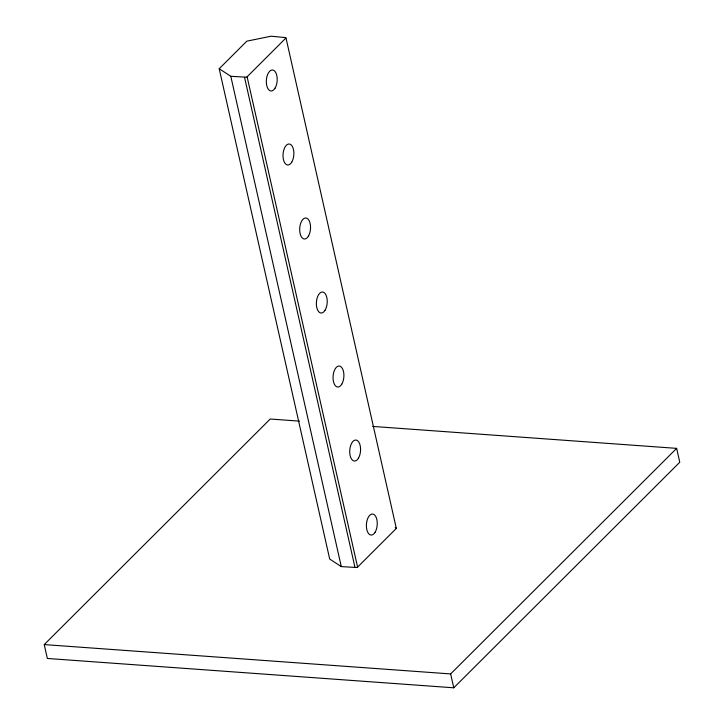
<?xml version="1.0" encoding="UTF-8"?>
<svg xmlns="http://www.w3.org/2000/svg" width="724" height="724" viewBox="0 0 724 724"><rect width="100%" height="100%" fill="white"/><g stroke="black" fill="none" stroke-linecap="round" stroke-linejoin="round"><path stroke-width="1.09" d="M396.318 528.429L285.935 37.657L271.156 36.2L246.821 41.159L219.2 68.735L329.692 559.037L341.294 566.593L356.317 567.498A2.634 1.149 -12.7 0 0 357.611 567.1L396.318 528.429L395.204 527.488M219.2 68.735L230.802 76.291L245.825 77.187A2.634 1.149 -12.7 0 0 247.11 76.789L285.817 38.128M372.679 426.418L676.641 448.364L679.764 462.238L453.767 687.8L47.359 658.469L44.236 644.586L270.233 419.024L299.501 421.142M44.236 644.586L450.636 673.926L676.641 448.364M450.636 673.926L453.767 687.8M247.11 76.789L357.611 567.1M244.531 77.278L355.022 567.589M230.802 76.291L341.294 566.593M308.424 236.151A10.543 5.403 -85.9 0 0 307.193 218.422A10.543 5.403 -85.9 0 0 299.718 230.956A10.543 5.403 -85.9 0 0 308.424 236.151M291.754 162.14A10.543 5.403 -85.9 0 0 290.514 144.42A10.543 5.403 -85.9 0 0 283.048 156.954A10.543 5.403 -85.9 0 0 291.754 162.14M275.075 88.129A10.543 5.403 -85.9 0 0 273.835 70.409A10.543 5.403 -85.9 0 0 266.369 82.943A10.543 5.403 -85.9 0 0 275.075 88.129M325.112 310.162A10.543 5.403 -85.9 0 0 323.872 292.433A10.543 5.403 -85.9 0 0 316.406 304.967A10.543 5.403 -85.9 0 0 325.112 310.162M341.791 384.173A10.543 5.403 -85.9 0 0 340.552 366.444A10.543 5.403 -85.9 0 0 333.085 378.978A10.543 5.403 -85.9 0 0 341.791 384.173M358.461 458.174A10.543 5.403 -85.9 0 0 357.222 440.454A10.543 5.403 -85.9 0 0 349.755 452.989A10.543 5.403 -85.9 0 0 358.461 458.174M375.141 532.185A10.543 5.403 -85.9 0 0 373.901 514.456A10.543 5.403 -85.9 0 0 366.435 526.991A10.543 5.403 -85.9 0 0 375.141 532.185"/></g></svg>
